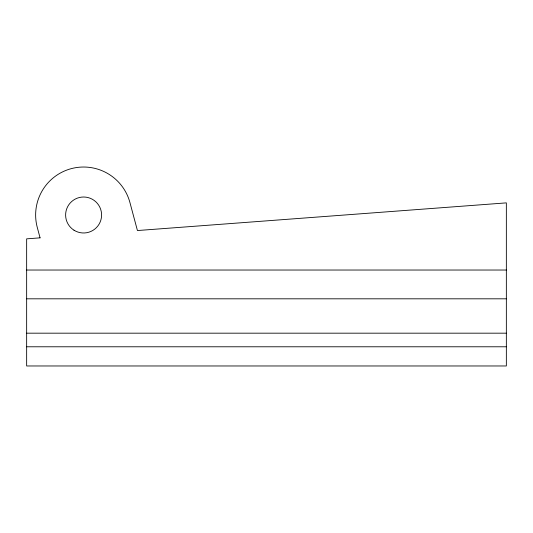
<?xml version="1.0" encoding="UTF-8"?>
<svg xmlns="http://www.w3.org/2000/svg" width="533" height="533" viewBox="0 0 533 533"><rect width="100%" height="100%" fill="white"/><g stroke="black" fill="none" stroke-linecap="round" stroke-linejoin="round"><path stroke-width="0.8" d="M26.65 270.031L506.35 270.031M26.65 298.813L506.35 298.813M26.65 333.178L506.35 333.178M26.65 346.783L506.35 346.783M40.068 237.845L26.65 238.851L26.65 365.971L506.35 365.971L506.35 202.873L137.434 230.542L129.945 202.58A47.97 47.97 0 0 0 71.195 168.661A47.97 47.97 0 0 0 37.27 227.411L40.068 237.845M73.994 230.203A17.989 17.989 0 0 0 101.583 215.725A17.989 17.989 0 0 0 75.246 199.069A17.989 17.989 0 0 0 73.994 230.203"/></g></svg>
